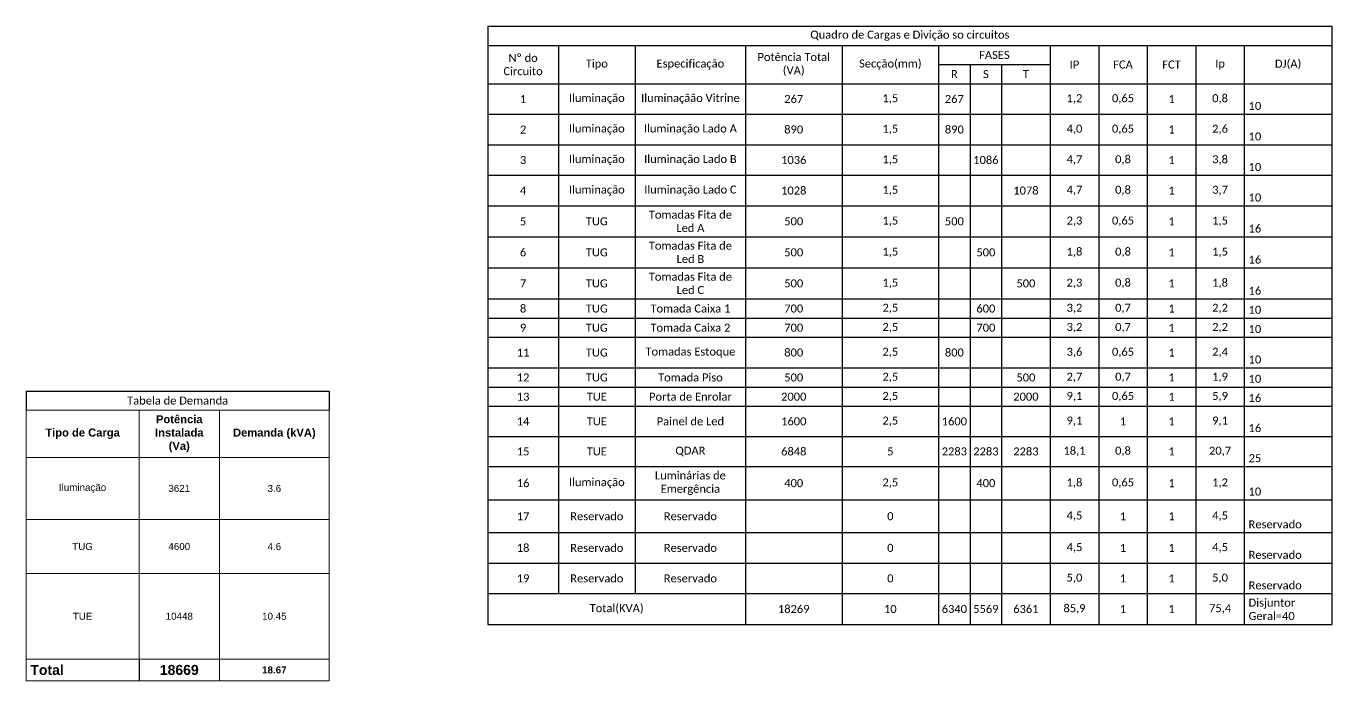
# Model space of a CAD drawing. Header units: millimetres. Extents: x -26 to 31631, y -22 to 25796.
# Drawn here: x 15914.3 to 16374.7, y 12000 to 12231 of the extents above; entities that cross this region are included whole.
import ezdxf

# ---------------------------------------------------------------- set-up
doc = ezdxf.new("R2010")
doc.units = ezdxf.units.MM
doc.layers.add('DI-Barramento', color=6, linetype='Continuous', lineweight=30)
doc.layers.add('P', color=1, linetype='Continuous')
doc.styles.get("Standard").update_dxf_attribs({"font": 'arial.ttf', "height": 1})

# ---------------------------------------------------------------- blocks, each defined once
blk = doc.blocks.new('*T126')
at = {"layer": 'P', "linetype": 'ByBlock', "lineweight": -2, "transparency": 16777216}
for p, q in [((0, 0), (297.61, 0)), ((0, 0), (0, -211.06)), ((297.61, 0), (297.61, -211.06)), ((0, -6.81), (24.87, -6.81)), ((24.87, -6.81), (24.87, -200.23)), ((52.01, -6.81), (52.01, -200.23)), ((90.85, -6.81), (90.85, -211.06)), ((124.9, -6.81), (124.9, -211.06)), ((158.94, -6.81), (158.94, -13.57)), ((198.29, -6.81), (198.29, -211.06)), ((215.4, -6.81), (215.4, -211.06)), ((232.52, -6.81), (232.52, -211.06)), ((249.63, -6.81), (249.63, -211.06)), ((266.74, -6.81), (266.74, -211.06)), ((158.94, -13.57), (170.06, -13.57)), ((170.06, -13.57), (170.06, -211.06)), ((181.18, -13.57), (181.18, -211.06)), ((0, -20.33), (297.61, -20.33)), ((158.94, -20.33), (158.94, -211.06)), ((0, -31.1), (297.61, -31.1)), ((0, -41.87), (297.61, -41.87)), ((0, -52.64), (297.61, -52.64)), ((0, -63.41), (297.61, -63.41)), ((0, -74.36), (297.61, -74.36)), ((0, -85.32), (297.61, -85.32)), ((0, -96.27), (297.61, -96.27)), ((0, -103.03), (297.61, -103.03)), ((0, -109.8), (297.61, -109.8)), ((0, -120.57), (297.61, -120.57)), ((0, -127.37), (297.61, -127.37)), ((0, -134.13), (297.61, -134.13)), ((0, -144.76), (297.61, -144.76)), ((0, -155.38), (297.61, -155.38)), ((0, -167.14), (297.61, -167.14)), ((0, -178.71), (297.61, -178.71)), ((0, -189.47), (297.61, -189.47)), ((0, -200.23), (297.61, -200.23))]:
    blk.add_line(p, q, dxfattribs=at)
at = {"layer": 'P', "color": 0, "linetype": 'ByBlock', "lineweight": -2, "transparency": 16777216}
for p, q in [((24.87, -6.81), (297.61, -6.81)), ((158.94, -13.57), (158.94, -20.33)), ((170.06, -13.57), (198.29, -13.57)), ((0, -211.06), (297.61, -211.06))]:
    blk.add_line(p, q, dxfattribs=at)
at = {"layer": 'P', "color": 0, "linetype": 'Continuous', "transparency": 16777216, "char_height": 2.8222}
for s, insert, width, attachment_point in [('{\\fCalibri|b0|i0|c0;Quadro de Cargas e Divição so circuitos', (148.81, -3.4), 294.615, 5), ('{\\fCalibri|b0|i0|c0;FASES', (178.62, -10.19), 36.3456, 5), ('{\\fCalibri|b0|i0|c0;Nº do Circuito', (12.44, -13.57), 21.8744, 5), ('{\\fCalibri|b0|i0|c0;Tipo ', (38.44, -13.57), 24.1322, 5), ('{\\fCalibri|b0|i0|c0;Especificação', (71.43, -13.57), 35.8445, 5), ('{\\fCalibri|b0|i0|c0;Potência Total (VA)', (107.87, -13.57), 31.0467, 5), ('{\\fCalibri|b0|i0|c0;Secção(mm)', (141.92, -13.57), 31.0467, 5), ('{\\fCalibri|b0|i0|c0;IP', (206.85, -13.57), 14.1133, 5), ('{\\fCalibri|b0|i0|c0;FCA', (223.96, -13.57), 14.1133, 5), ('{\\fCalibri|b0|i0|c0;FCT', (241.07, -13.57), 14.1133, 5), ('{\\fCalibri|b0|i0|c0;Ip', (258.19, -13.57), 14.1133, 5), ('{\\fCalibri|b0|i0|c0;DJ(A)', (282.18, -13.57), 27.8717, 5), ('{\\fCalibri|b0|i0|c0;R', (164.5, -16.95), 8.1161, 5), ('{\\fCalibri|b0|i0|c0;S', (175.62, -16.95), 8.1161, 5), ('{\\fCalibri|b0|i0|c0;T', (189.73, -16.95), 14.1133, 5), ('{\\fCalibri|b0|i0|c0;1', (12.44, -25.72), 21.8744, 5), ('{\\fCalibri|b0|i0|c0;Iluminação', (38.44, -25.72), 24.1322, 5), ('{\\fCalibri|b0|i0|c0;Iluminaçãão Vitrine', (71.43, -25.72), 35.8445, 5), ('{\\fCalibri|b0|i0|c0;267', (107.87, -25.72), 31.0467, 5), ('{\\fCalibri|b0|i0|c0;1,5', (141.92, -25.72), 31.0467, 5), ('{\\fCalibri|b0|i0|c0;267', (164.5, -25.72), 8.1161, 5), ('{\\fCalibri|b0|i0|c0;', (175.62, -25.72), 8.1161, 5), ('{\\fCalibri|b0|i0|c0;', (189.73, -25.72), 14.1133, 5), ('{\\fCalibri|b0|i0|c0;1,2', (206.85, -25.72), 14.1133, 5), ('{\\fCalibri|b0|i0|c0;0,65', (223.96, -25.72), 14.1133, 5), ('{\\fCalibri|b0|i0|c0;1', (241.07, -25.72), 14.1133, 5), ('{\\fCalibri|b0|i0|c0;0,8', (258.19, -25.72), 14.1133, 5), ('{\\fCalibri|b0|i0|c0;10', (268.24, -29.6), 27.8717, 7), ('{\\fCalibri|b0|i0|c0;2', (12.44, -36.49), 21.8744, 5), ('{\\fCalibri|b0|i0|c0;Iluminação', (38.44, -36.49), 24.1322, 5), ('{\\fCalibri|b0|i0|c0;Iluminação Lado A', (71.43, -36.49), 35.8445, 5), ('{\\fCalibri|b0|i0|c0;890', (107.87, -36.49), 31.0467, 5), ('{\\fCalibri|b0|i0|c0;1,5', (141.92, -36.49), 31.0467, 5), ('{\\fCalibri|b0|i0|c0;890', (164.5, -36.49), 8.1161, 5), ('{\\fCalibri|b0|i0|c0;', (175.62, -36.49), 8.1161, 5), ('{\\fCalibri|b0|i0|c0;', (189.73, -36.49), 14.1133, 5), ('{\\fCalibri|b0|i0|c0;4,0', (206.85, -36.49), 14.1133, 5), ('{\\fCalibri|b0|i0|c0;0,65', (223.96, -36.49), 14.1133, 5), ('{\\fCalibri|b0|i0|c0;1', (241.07, -36.49), 14.1133, 5), ('{\\fCalibri|b0|i0|c0;2,6', (258.19, -36.49), 14.1133, 5), ('{\\fCalibri|b0|i0|c0;10', (268.24, -40.37), 27.8717, 7), ('{\\fCalibri|b0|i0|c0;3', (12.44, -47.26), 21.8744, 5), ('{\\fCalibri|b0|i0|c0;Iluminação', (38.44, -47.26), 24.1322, 5), ('{\\fCalibri|b0|i0|c0;Iluminação Lado B', (71.43, -47.26), 35.8445, 5), ('{\\fCalibri|b0|i0|c0;1036', (107.87, -47.26), 31.0467, 5), ('{\\fCalibri|b0|i0|c0;1,5', (141.92, -47.26), 31.0467, 5), ('{\\fCalibri|b0|i0|c0;1086', (175.62, -47.26), 8.1161, 5), ('{\\fCalibri|b0|i0|c0;4,7', (206.85, -47.26), 14.1133, 5), ('{\\fCalibri|b0|i0|c0;0,8', (223.96, -47.26), 14.1133, 5), ('{\\fCalibri|b0|i0|c0;1', (241.07, -47.26), 14.1133, 5), ('{\\fCalibri|b0|i0|c0;3,8', (258.19, -47.26), 14.1133, 5), ('{\\fCalibri|b0|i0|c0;', (164.5, -47.26), 8.1161, 5), ('{\\fCalibri|b0|i0|c0;', (189.73, -47.26), 14.1133, 5), ('{\\fCalibri|b0|i0|c0;10', (268.24, -51.14), 27.8717, 7), ('{\\fCalibri|b0|i0|c0;4', (12.44, -58.03), 21.8744, 5), ('{\\fCalibri|b0|i0|c0;Iluminação', (38.44, -58.03), 24.1322, 5), ('{\\fCalibri|b0|i0|c0;Iluminação Lado C', (71.43, -58.03), 35.8445, 5), ('{\\fCalibri|b0|i0|c0;1028', (107.87, -58.03), 31.0467, 5), ('{\\fCalibri|b0|i0|c0;1,5', (141.92, -58.03), 31.0467, 5), ('{\\fCalibri|b0|i0|c0;', (164.5, -58.03), 8.1161, 5), ('{\\fCalibri|b0|i0|c0;', (175.62, -58.03), 8.1161, 5), ('{\\fCalibri|b0|i0|c0;1078', (189.73, -58.03), 14.1133, 5), ('{\\fCalibri|b0|i0|c0;4,7', (206.85, -58.03), 14.1133, 5), ('{\\fCalibri|b0|i0|c0;0,8', (223.96, -58.03), 14.1133, 5), ('{\\fCalibri|b0|i0|c0;1', (241.07, -58.03), 14.1133, 5), ('{\\fCalibri|b0|i0|c0;3,7', (258.19, -58.03), 14.1133, 5), ('{\\fCalibri|b0|i0|c0;10', (268.24, -61.91), 27.8717, 7), ('{\\fCalibri|b0|i0|c0;5', (12.44, -68.89), 21.8744, 5), ('{\\fCalibri|b0|i0|c0;TUG', (38.44, -68.89), 24.1322, 5), ('{\\fCalibri|b0|i0|c0;Tomadas Fita de Led A', (71.43, -68.89), 35.8445, 5), ('{\\fCalibri|b0|i0|c0;500', (107.87, -68.89), 31.0467, 5), ('{\\fCalibri|b0|i0|c0;1,5', (141.92, -68.89), 31.0467, 5), ('{\\fCalibri|b0|i0|c0;500', (164.5, -68.89), 8.1161, 5), ('{\\fCalibri|b0|i0|c0;', (175.62, -68.89), 8.1161, 5), ('{\\fCalibri|b0|i0|c0;', (189.73, -68.89), 14.1133, 5), ('{\\fCalibri|b0|i0|c0;2,3', (206.85, -68.89), 14.1133, 5), ('{\\fCalibri|b0|i0|c0;0,65', (223.96, -68.89), 14.1133, 5), ('{\\fCalibri|b0|i0|c0;1', (241.07, -68.89), 14.1133, 5), ('{\\fCalibri|b0|i0|c0;1,5', (258.19, -68.89), 14.1133, 5), ('{\\fCalibri|b0|i0|c0;16', (268.24, -72.86), 27.8717, 7), ('{\\fCalibri|b0|i0|c0;6', (12.44, -79.84), 21.8744, 5), ('{\\fCalibri|b0|i0|c0;Tomadas Fita de Led B', (71.43, -79.84), 35.8445, 5), ('{\\fCalibri|b0|i0|c0;1,5', (141.92, -79.84), 31.0467, 5), ('{\\fCalibri|b0|i0|c0;1,8', (206.85, -79.84), 14.1133, 5), ('{\\fCalibri|b0|i0|c0;0,8', (223.96, -79.84), 14.1133, 5), ('{\\fCalibri|b0|i0|c0;1,5', (258.19, -79.84), 14.1133, 5), ('{\\fCalibri|b0|i0|c0;TUG', (38.44, -79.84), 24.1322, 5), ('{\\fCalibri|b0|i0|c0;500', (107.87, -79.84), 31.0467, 5), ('{\\fCalibri|b0|i0|c0;', (164.5, -79.84), 8.1161, 5), ('{\\fCalibri|b0|i0|c0;500', (175.62, -79.84), 8.1161, 5), ('{\\fCalibri|b0|i0|c0;', (189.73, -79.84), 14.1133, 5), ('{\\fCalibri|b0|i0|c0;1', (241.07, -79.84), 14.1133, 5), ('{\\fCalibri|b0|i0|c0;16', (268.24, -83.82), 27.8717, 7), ('{\\fCalibri|b0|i0|c0;Tomadas Fita de Led C', (71.43, -90.79), 35.8445, 5), ('{\\fCalibri|b0|i0|c0;7', (12.44, -90.79), 21.8744, 5), ('{\\fCalibri|b0|i0|c0;TUG', (38.44, -90.79), 24.1322, 5), ('{\\fCalibri|b0|i0|c0;500', (107.87, -90.79), 31.0467, 5), ('{\\fCalibri|b0|i0|c0;1,5', (141.92, -90.79), 31.0467, 5), ('{\\fCalibri|b0|i0|c0;', (164.5, -90.79), 8.1161, 5), ('{\\fCalibri|b0|i0|c0;', (175.62, -90.79), 8.1161, 5), ('{\\fCalibri|b0|i0|c0;500', (189.73, -90.79), 14.1133, 5), ('{\\fCalibri|b0|i0|c0;2,3', (206.85, -90.79), 14.1133, 5), ('{\\fCalibri|b0|i0|c0;0,8', (223.96, -90.79), 14.1133, 5), ('{\\fCalibri|b0|i0|c0;1', (241.07, -90.79), 14.1133, 5), ('{\\fCalibri|b0|i0|c0;1,8', (258.19, -90.79), 14.1133, 5), ('{\\fCalibri|b0|i0|c0;16', (268.24, -94.77), 27.8717, 7), ('{\\fCalibri|b0|i0|c0;8', (12.44, -99.65), 21.8744, 5), ('{\\fCalibri|b0|i0|c0;TUG', (38.44, -99.65), 24.1322, 5), ('{\\fCalibri|b0|i0|c0;Tomada Caixa 1', (71.43, -99.65), 35.8445, 5), ('{\\fCalibri|b0|i0|c0;700', (107.87, -99.65), 31.0467, 5), ('{\\fCalibri|b0|i0|c0;2,5', (141.92, -99.65), 31.0467, 5), ('{\\fCalibri|b0|i0|c0;', (164.5, -99.65), 8.1161, 5), ('{\\fCalibri|b0|i0|c0;600', (175.62, -99.65), 8.1161, 5), ('{\\fCalibri|b0|i0|c0;', (189.73, -99.65), 14.1133, 5), ('{\\fCalibri|b0|i0|c0;3,2', (206.85, -99.65), 14.1133, 5), ('{\\fCalibri|b0|i0|c0;0,7', (223.96, -99.65), 14.1133, 5), ('{\\fCalibri|b0|i0|c0;1', (241.07, -99.65), 14.1133, 5), ('{\\fCalibri|b0|i0|c0;2,2', (258.19, -99.65), 14.1133, 5), ('{\\fCalibri|b0|i0|c0;10', (268.24, -101.53), 27.8717, 7), ('{\\fCalibri|b0|i0|c0;9', (12.44, -106.42), 21.8744, 5), ('{\\fCalibri|b0|i0|c0;TUG', (38.44, -106.42), 24.1322, 5), ('{\\fCalibri|b0|i0|c0;Tomada Caixa 2', (71.43, -106.42), 35.8445, 5), ('{\\fCalibri|b0|i0|c0;700', (107.87, -106.42), 31.0467, 5), ('{\\fCalibri|b0|i0|c0;2,5', (141.92, -106.42), 31.0467, 5), ('{\\fCalibri|b0|i0|c0;700', (175.62, -106.42), 8.1161, 5), ('{\\fCalibri|b0|i0|c0;3,2', (206.85, -106.42), 14.1133, 5), ('{\\fCalibri|b0|i0|c0;0,7', (223.96, -106.42), 14.1133, 5), ('{\\fCalibri|b0|i0|c0;1', (241.07, -106.42), 14.1133, 5), ('{\\fCalibri|b0|i0|c0;2,2', (258.19, -106.42), 14.1133, 5), ('{\\fCalibri|b0|i0|c0;10', (268.24, -108.3), 27.8717, 7), ('{\\fCalibri|b0|i0|c0;', (164.5, -106.42), 8.1161, 5), ('{\\fCalibri|b0|i0|c0;', (189.73, -106.42), 14.1133, 5), ('{\\fCalibri|b0|i0|c0;11', (12.44, -115.18), 21.8744, 5), ('{\\fCalibri|b0|i0|c0;TUG', (38.44, -115.18), 24.1322, 5), ('{\\fCalibri|b0|i0|c0;Tomadas Estoque', (71.43, -115.18), 35.8445, 5), ('{\\fCalibri|b0|i0|c0;800', (107.87, -115.18), 31.0467, 5), ('{\\fCalibri|b0|i0|c0;2,5', (141.92, -115.18), 31.0467, 5), ('{\\fCalibri|b0|i0|c0;800', (164.5, -115.18), 8.1161, 5), ('{\\fCalibri|b0|i0|c0;3,6', (206.85, -115.18), 14.1133, 5), ('{\\fCalibri|b0|i0|c0;0,65', (223.96, -115.18), 14.1133, 5), ('{\\fCalibri|b0|i0|c0;1', (241.07, -115.18), 14.1133, 5), ('{\\fCalibri|b0|i0|c0;2,4', (258.19, -115.18), 14.1133, 5), ('{\\fCalibri|b0|i0|c0;', (175.62, -115.18), 8.1161, 5), ('{\\fCalibri|b0|i0|c0;', (189.73, -115.18), 14.1133, 5), ('{\\fCalibri|b0|i0|c0;10', (268.24, -119.07), 27.8717, 7), ('{\\fCalibri|b0|i0|c0;12', (12.44, -123.97), 21.8744, 5), ('{\\fCalibri|b0|i0|c0;TUG', (38.44, -123.97), 24.1322, 5), ('{\\fCalibri|b0|i0|c0;Tomada Piso', (71.43, -123.97), 35.8445, 5), ('{\\fCalibri|b0|i0|c0;500', (107.87, -123.97), 31.0467, 5), ('{\\fCalibri|b0|i0|c0;2,5', (141.92, -123.97), 31.0467, 5), ('{\\fCalibri|b0|i0|c0;', (164.5, -123.97), 8.1161, 5), ('{\\fCalibri|b0|i0|c0;', (175.62, -123.97), 8.1161, 5), ('{\\fCalibri|b0|i0|c0;500', (189.73, -123.97), 14.1133, 5), ('{\\fCalibri|b0|i0|c0;2,7', (206.85, -123.97), 14.1133, 5), ('{\\fCalibri|b0|i0|c0;0,7', (223.96, -123.97), 14.1133, 5), ('{\\fCalibri|b0|i0|c0;1', (241.07, -123.97), 14.1133, 5), ('{\\fCalibri|b0|i0|c0;1,9', (258.19, -123.97), 14.1133, 5), ('{\\fCalibri|b0|i0|c0;10', (268.24, -125.87), 27.8717, 7), ('{\\fCalibri|b0|i0|c0;13', (12.44, -130.75), 21.8744, 5), ('{\\fCalibri|b0|i0|c0;TUE', (38.44, -130.75), 24.1322, 5), ('{\\fCalibri|b0|i0|c0;Porta de Enrolar', (71.43, -130.75), 35.8445, 5), ('{\\fCalibri|b0|i0|c0;2000', (107.87, -130.75), 31.0467, 5), ('{\\fCalibri|b0|i0|c0;2,5', (141.92, -130.75), 31.0467, 5), ('{\\fCalibri|b0|i0|c0;', (164.5, -130.75), 8.1161, 5), ('{\\fCalibri|b0|i0|c0;', (175.62, -130.75), 8.1161, 5), ('{\\fCalibri|b0|i0|c0;2000', (189.73, -130.75), 14.1133, 5), ('{\\fCalibri|b0|i0|c0;9,1', (206.85, -130.75), 14.1133, 5), ('{\\fCalibri|b0|i0|c0;0,65', (223.96, -130.75), 14.1133, 5), ('{\\fCalibri|b0|i0|c0;1', (241.07, -130.75), 14.1133, 5), ('{\\fCalibri|b0|i0|c0;5,9', (258.19, -130.75), 14.1133, 5), ('{\\fCalibri|b0|i0|c0;16', (268.24, -132.63), 27.8717, 7), ('{\\fCalibri|b0|i0|c0;14', (12.44, -139.45), 21.8744, 5), ('{\\fCalibri|b0|i0|c0;TUE', (38.44, -139.45), 24.1322, 5), ('{\\fCalibri|b0|i0|c0;Painel de Led', (71.43, -139.45), 35.8445, 5), ('{\\fCalibri|b0|i0|c0;1600', (107.87, -139.45), 31.0467, 5), ('{\\fCalibri|b0|i0|c0;2,5', (141.92, -139.45), 31.0467, 5), ('{\\fCalibri|b0|i0|c0;1600', (164.5, -139.45), 8.1161, 5), ('{\\fCalibri|b0|i0|c0;9,1', (206.85, -139.45), 14.1133, 5), ('{\\fCalibri|b0|i0|c0;1', (223.96, -139.45), 14.1133, 5), ('{\\fCalibri|b0|i0|c0;1', (241.07, -139.45), 14.1133, 5), ('{\\fCalibri|b0|i0|c0;9,1', (258.19, -139.45), 14.1133, 5), ('{\\fCalibri|b0|i0|c0;', (175.62, -139.45), 8.1161, 5), ('{\\fCalibri|b0|i0|c0;', (189.73, -139.45), 14.1133, 5), ('{\\fCalibri|b0|i0|c0;16', (268.24, -143.26), 27.8717, 7), ('{\\fCalibri|b0|i0|c0;15', (12.44, -150.07), 21.8744, 5), ('{\\fCalibri|b0|i0|c0;TUE', (38.44, -150.07), 24.1322, 5), ('{\\fCalibri|b0|i0|c0;QDAR', (71.43, -150.07), 35.8445, 5), ('{\\fCalibri|b0|i0|c0;6848', (107.87, -150.07), 31.0467, 5), ('{\\fCalibri|b0|i0|c0;5', (141.92, -150.07), 31.0467, 5), ('{\\fCalibri|b0|i0|c0;2283', (164.5, -150.07), 8.1161, 5), ('{\\fCalibri|b0|i0|c0;2283', (175.62, -150.07), 8.1161, 5), ('{\\fCalibri|b0|i0|c0;2283', (189.73, -150.07), 14.1133, 5), ('{\\fCalibri|b0|i0|c0;18,1', (206.85, -150.07), 14.1133, 5), ('{\\fCalibri|b0|i0|c0;0,8', (223.96, -150.07), 14.1133, 5), ('{\\fCalibri|b0|i0|c0;1', (241.07, -150.07), 14.1133, 5), ('{\\fCalibri|b0|i0|c0;20,7', (258.19, -150.07), 14.1133, 5), ('{\\fCalibri|b0|i0|c0;25', (268.24, -153.88), 27.8717, 7), ('{\\fCalibri|b0|i0|c0;16', (12.44, -161.26), 21.8744, 5), ('{\\fCalibri|b0|i0|c0;Iluminação', (38.44, -161.26), 24.1322, 5), ('{\\fCalibri|b0|i0|c0;Luminárias de Emergência ', (71.43, -161.26), 35.8445, 5), ('{\\fCalibri|b0|i0|c0;400', (107.87, -161.26), 31.0467, 5), ('{\\fCalibri|b0|i0|c0;2,5', (141.92, -161.26), 31.0467, 5), ('{\\fCalibri|b0|i0|c0;400', (175.62, -161.26), 8.1161, 5), ('{\\fCalibri|b0|i0|c0;1,8', (206.85, -161.26), 14.1133, 5), ('{\\fCalibri|b0|i0|c0;0,65', (223.96, -161.26), 14.1133, 5), ('{\\fCalibri|b0|i0|c0;1', (241.07, -161.26), 14.1133, 5), ('{\\fCalibri|b0|i0|c0;1,2', (258.19, -161.26), 14.1133, 5), ('{\\fCalibri|b0|i0|c0;', (164.5, -161.26), 8.1161, 5), ('{\\fCalibri|b0|i0|c0;', (189.73, -161.26), 14.1133, 5), ('{\\fCalibri|b0|i0|c0;10', (268.24, -165.64), 27.8717, 7), ('{\\fCalibri|b0|i0|c0;17', (12.44, -172.93), 21.8744, 5), ('{\\fCalibri|b0|i0|c0;Reservado', (38.44, -172.93), 24.1322, 5), ('{\\fCalibri|b0|i0|c0;Reservado', (71.43, -172.93), 35.8445, 5), ('{\\fCalibri|b0|i0|c0;', (107.87, -172.93), 31.0467, 5), ('{\\fCalibri|b0|i0|c0;0', (141.92, -172.93), 31.0467, 5), ('{\\fCalibri|b0|i0|c0;', (164.5, -172.93), 8.1161, 5), ('{\\fCalibri|b0|i0|c0;', (175.62, -172.93), 8.1161, 5), ('{\\fCalibri|b0|i0|c0;', (189.73, -172.93), 14.1133, 5), ('{\\fCalibri|b0|i0|c0;4,5', (206.85, -172.93), 14.1133, 5), ('{\\fCalibri|b0|i0|c0;1', (223.96, -172.93), 14.1133, 5), ('{\\fCalibri|b0|i0|c0;1', (241.07, -172.93), 14.1133, 5), ('{\\fCalibri|b0|i0|c0;4,5', (258.19, -172.93), 14.1133, 5), ('{\\fCalibri|b0|i0|c0;Reservado', (268.24, -177.21), 27.8717, 7), ('{\\fCalibri|b0|i0|c0;18', (12.44, -184.09), 21.8744, 5), ('{\\fCalibri|b0|i0|c0;Reservado', (38.44, -184.09), 24.1322, 5), ('{\\fCalibri|b0|i0|c0;Reservado', (71.43, -184.09), 35.8445, 5), ('{\\fCalibri|b0|i0|c0;', (107.87, -184.09), 31.0467, 5), ('{\\fCalibri|b0|i0|c0;0', (141.92, -184.09), 31.0467, 5), ('{\\fCalibri|b0|i0|c0;', (164.5, -184.09), 8.1161, 5), ('{\\fCalibri|b0|i0|c0;', (175.62, -184.09), 8.1161, 5), ('{\\fCalibri|b0|i0|c0;4,5', (206.85, -184.09), 14.1133, 5), ('{\\fCalibri|b0|i0|c0;1', (223.96, -184.09), 14.1133, 5), ('{\\fCalibri|b0|i0|c0;1', (241.07, -184.09), 14.1133, 5), ('{\\fCalibri|b0|i0|c0;4,5', (258.19, -184.09), 14.1133, 5), ('{\\fCalibri|b0|i0|c0;', (182.68, -187.97), 14.1133, 7), ('{\\fCalibri|b0|i0|c0;Reservado', (268.24, -187.97), 27.8717, 7), ('{\\fCalibri|b0|i0|c0;Reservado', (38.44, -194.85), 24.1322, 5), ('{\\fCalibri|b0|i0|c0;Reservado', (71.43, -194.85), 35.8445, 5), ('{\\fCalibri|b0|i0|c0;5,0', (206.85, -194.85), 14.1133, 5), ('{\\fCalibri|b0|i0|c0;5,0', (258.19, -194.85), 14.1133, 5), ('{\\fCalibri|b0|i0|c0;19', (12.44, -194.85), 21.8744, 5), ('{\\fCalibri|b0|i0|c0;', (107.87, -194.85), 31.0467, 5), ('{\\fCalibri|b0|i0|c0;0', (141.92, -194.85), 31.0467, 5), ('{\\fCalibri|b0|i0|c0;', (164.5, -194.85), 8.1161, 5), ('{\\fCalibri|b0|i0|c0;', (175.62, -194.85), 8.1161, 5), ('{\\fCalibri|b0|i0|c0;', (189.73, -194.85), 14.1133, 5), ('{\\fCalibri|b0|i0|c0;1', (223.96, -194.85), 14.1133, 5), ('{\\fCalibri|b0|i0|c0;1', (241.07, -194.85), 14.1133, 5), ('{\\fCalibri|b0|i0|c0;Reservado', (268.24, -198.73), 27.8717, 7), ('{\\fCalibri|b0|i0|c0;Disjuntor Geral=40', (268.24, -209.56), 27.8717, 7), ('{\\fCalibri|b0|i0|c0;Total(KVA)', (45.43, -205.65), 87.8511, 5), ('{\\fCalibri|b0|i0|c0;18269', (107.87, -205.65), 31.0467, 5), ('{\\fCalibri|b0|i0|c0;10', (141.92, -205.65), 31.0467, 5), ('{\\fCalibri|b0|i0|c0;6340', (164.5, -205.65), 8.1161, 5), ('{\\fCalibri|b0|i0|c0;5569', (175.62, -205.65), 8.1161, 5), ('{\\fCalibri|b0|i0|c0;6361', (189.73, -205.65), 14.1133, 5), ('{\\fCalibri|b0|i0|c0;85,9', (206.85, -205.65), 14.1133, 5), ('{\\fCalibri|b0|i0|c0;1', (223.96, -205.65), 14.1133, 5), ('{\\fCalibri|b0|i0|c0;1', (241.07, -205.65), 14.1133, 5), ('{\\fCalibri|b0|i0|c0;75,4', (258.19, -205.65), 14.1133, 5)]:
    blk.add_mtext(s, dxfattribs=dict(at, insert=insert, width=width, attachment_point=attachment_point))
blk = doc.blocks.new('*T127')
at = {"layer": 'DI-Barramento', "color": 0, "linetype": 'ByBlock', "lineweight": -2, "transparency": 16777216}
for p, q in [((0, 0), (106.84, 0)), ((0, 0), (0, -6.76)), ((106.84, 0), (106.84, -6.76)), ((39.8, -94.57), (39.8, -102.27))]:
    blk.add_line(p, q, dxfattribs=at)
at = {"layer": 'DI-Barramento', "linetype": 'ByBlock', "lineweight": 15, "transparency": 16777216}
for p, q in [((0, -6.76), (106.84, -6.76)), ((0, -6.76), (0, -102.27)), ((39.8, -6.76), (39.8, -94.57)), ((68.2, -6.76), (68.2, -102.27)), ((106.84, -6.76), (106.84, -102.27)), ((0, -23.4), (106.84, -23.4)), ((0, -45.35), (106.84, -45.35)), ((0, -64.39), (106.84, -64.39)), ((0, -94.57), (106.84, -94.57)), ((0, -102.27), (106.84, -102.27))]:
    blk.add_line(p, q, dxfattribs=at)
at = {"layer": 'DI-Barramento', "color": 0, "lineweight": 5, "transparency": 16777216}
for s, insert, char_height, width, attachment_point in [('{\\fCalibri|b0|i0|c0;Tabela de Demanda', (53.42, -3.38), 2.8222, 103.8434, 5), ('{\\fArial|b1|i0|c0;Potência Instalada (Va)', (54, -15.08), 2.8222, 25.4044, 5), ('{\\fArial|b1|i0|c0;Tipo de Carga', (19.9, -15.08), 2.8222, 36.7992, 5), ('{\\fArial|b1|i0|c0;Demanda (kVA)', (87.52, -15.08), 2.8222, 35.6398, 5), ('{\\fArial|b0|i0|c0;Iluminação', (19.9, -34.37), 2.4694, 36.7992, 5), ('{\\fArial|b0|i0|c0;3621', (54, -34.37), 2.4694, 25.4044, 5), ('{\\fArial|b0|i0|c0;3.6', (87.52, -34.37), 2.4694, 35.6398, 5), ('{\\fArial|b0|i0|c0;TUG', (19.9, -54.87), 2.4694, 36.7992, 5), ('{\\fArial|b0|i0|c0;4600', (54, -54.87), 2.4694, 25.4044, 5), ('{\\fArial|b0|i0|c0;4.6', (87.52, -54.87), 2.4694, 35.6398, 5), ('{\\fArial|b0|i0|c0;TUE', (19.9, -79.48), 2.4694, 36.7992, 5), ('{\\fArial|b0|i0|c0;10448', (54, -79.48), 2.4694, 25.4044, 5), ('{\\fArial|b0|i0|c0;10.45', (87.52, -79.48), 2.4694, 35.6398, 5), ('{\\fArial|b1|i0|c0;Total', (1.5, -98.42), 3.5278, 36.7992, 4), ('{\\fArial|b1|i0|c0;18669', (54, -98.42), 3.5278, 25.4044, 5), ('{\\fArial|b1|i0|c0;18.67', (87.52, -98.42), 2.4694, 35.6398, 5)]:
    blk.add_mtext(s, dxfattribs=dict(at, insert=insert, char_height=char_height, width=width, attachment_point=attachment_point))

msp = doc.modelspace()

# ---------------------------------------------------------------- block references
for name, p in [('*T126', (16077.13, 12230.97)), ('*T127', (15914.35, 12102.23))]:
    msp.add_blockref(name, p)

doc.saveas('drawing.dxf')
